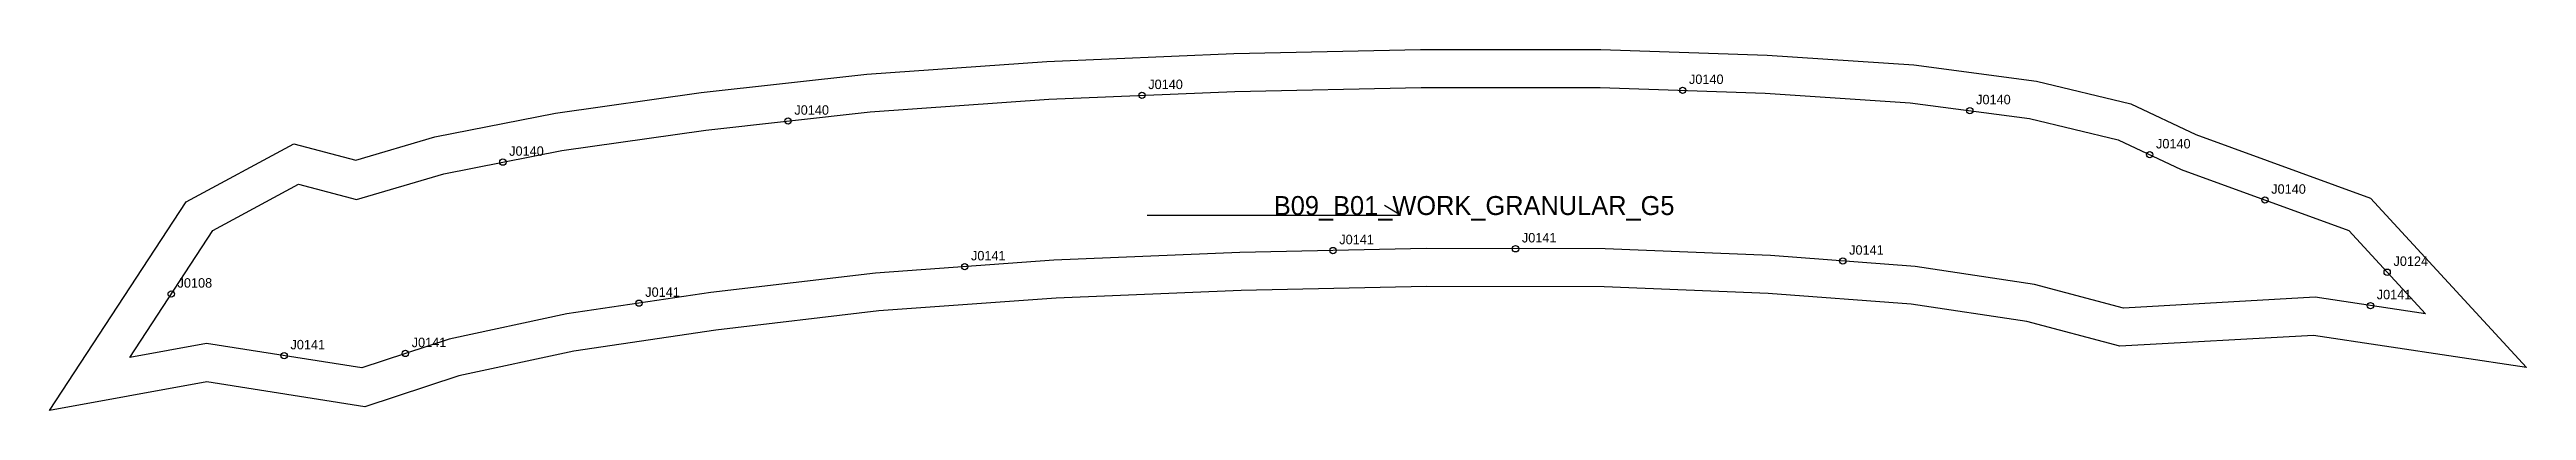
# Model space of a CAD drawing. Header units: millimetres. Extents: x -52 to 731, y -57 to 57.
import ezdxf

# ---------------------------------------------------------------- set-up
doc = ezdxf.new("R2010")
doc.units = ezdxf.units.MM
for name, color, linetype in [('CUT', 1, 'Continuous'), ('GRAIN', 3, 'Continuous'), ('LABEL', 7, 'Continuous'), ('NOTCH', 2, 'Continuous'), ('SEW', 5, 'Continuous')]:
    doc.layers.add(name, color=color, linetype=linetype)

msp = doc.modelspace()

# ---------------------------------------------------------------- linework, layer by layer
at = {"layer": 'CUT'}
msp.add_lwpolyline([(-8.38, 9.11), (25.58, 27.46), (45.23, 22.27), (70.18, 29.65), (108.34, 37.15), (154.36, 43.64), (206.76, 49.49), (263.65, 53.5), (322.73, 55.99), (381.81, 57.28), (438.75, 57.26), (491.36, 55.46), (537.76, 52.39), (576.46, 47.28), (606.37, 40.07), (626.86, 30.36), (682.07, 10.28), (731.39, -43.31), (664.08, -33.18), (602.82, -36.61), (573.46, -28.83), (536.85, -23.29), (491.68, -19.92), (439.88, -17.83), (383.64, -17.7), (325.08, -18.94), (266.6, -21.39), (210.57, -25.45), (159.05, -31.48), (114.09, -38.19), (77.82, -45.92), (48.09, -55.79), (-1.84, -47.89), (-51.61, -56.94), (-8.38, 9.11)], close=True, dxfattribs=at)
at = {"layer": 'GRAIN'}
for p, q in [((375.41, 4.91), (370.41, 7.91)), ((295.41, 4.91), (375.41, 4.91))]:
    msp.add_line(p, q, dxfattribs=at)
at = {"layer": 'NOTCH'}
for centre in [(293.72, 42.76), (464.65, 44.37), (181.85, 34.64), (555.42, 37.95), (612.29, 23.98), (91.69, 21.65), (648.72, 9.64), (354.11, -6.33), (411.83, -5.77), (237.68, -11.45), (515.28, -9.65), (687.36, -13.19), (-13.14, -20.07), (134.71, -22.98), (682.07, -23.75), (22.55, -39.6), (60.88, -38.9)]:
    msp.add_circle(centre, 1, dxfattribs=at)
at = {"layer": 'SEW'}
msp.add_lwpolyline([(0, 0), (27.11, 14.64), (45.42, 9.81), (73.04, 17.98), (110.34, 25.32), (155.86, 31.73), (207.85, 37.54), (264.33, 41.52), (323.11, 43.99), (381.94, 45.28), (438.54, 45.26), (490.76, 43.48), (536.58, 40.44), (574.26, 35.47), (602.35, 28.7), (622.22, 19.27), (675.22, 0), (699.5, -26.38), (664.64, -21.13), (604.05, -24.52), (575.9, -17.07), (538.2, -11.36), (492.37, -7.94), (440.13, -5.83), (383.53, -5.7), (324.7, -6.95), (265.91, -9.41), (209.44, -13.5), (157.46, -19.58), (111.95, -26.38), (74.67, -34.32), (47.08, -43.48), (-1.98, -35.72), (-26.27, -40.14)], close=True, dxfattribs=at)

# ---------------------------------------------------------------- texts
at = {"layer": 'LABEL'}
for s, height, p in [('J0140', 3, (295.72, 44.76)), ('J0140', 3, (466.65, 46.37)), ('J0140', 3, (183.85, 36.64)), ('J0140', 3, (557.42, 39.95)), ('J0140', 3, (93.69, 23.65)), ('J0140', 3, (614.29, 25.98)), ('B09_B01_WORK_GRANULAR_G5', 6, (335.41, 4.91)), ('J0140', 3, (650.72, 11.64)), ('J0141', 3, (239.68, -9.45)), ('J0141', 3, (356.11, -4.33)), ('J0141', 3, (413.83, -3.77)), ('J0141', 3, (517.28, -7.65)), ('J0108', 3, (-11.14, -18.07)), ('J0124', 3, (689.36, -11.19)), ('J0141', 3, (136.71, -20.98)), ('J0141', 3, (684.07, -21.75)), ('J0141', 3, (24.55, -37.6)), ('J0141', 3, (62.88, -36.9))]:
    msp.add_text(s, height=height, dxfattribs=at).set_placement(p)

doc.saveas('drawing.dxf')
